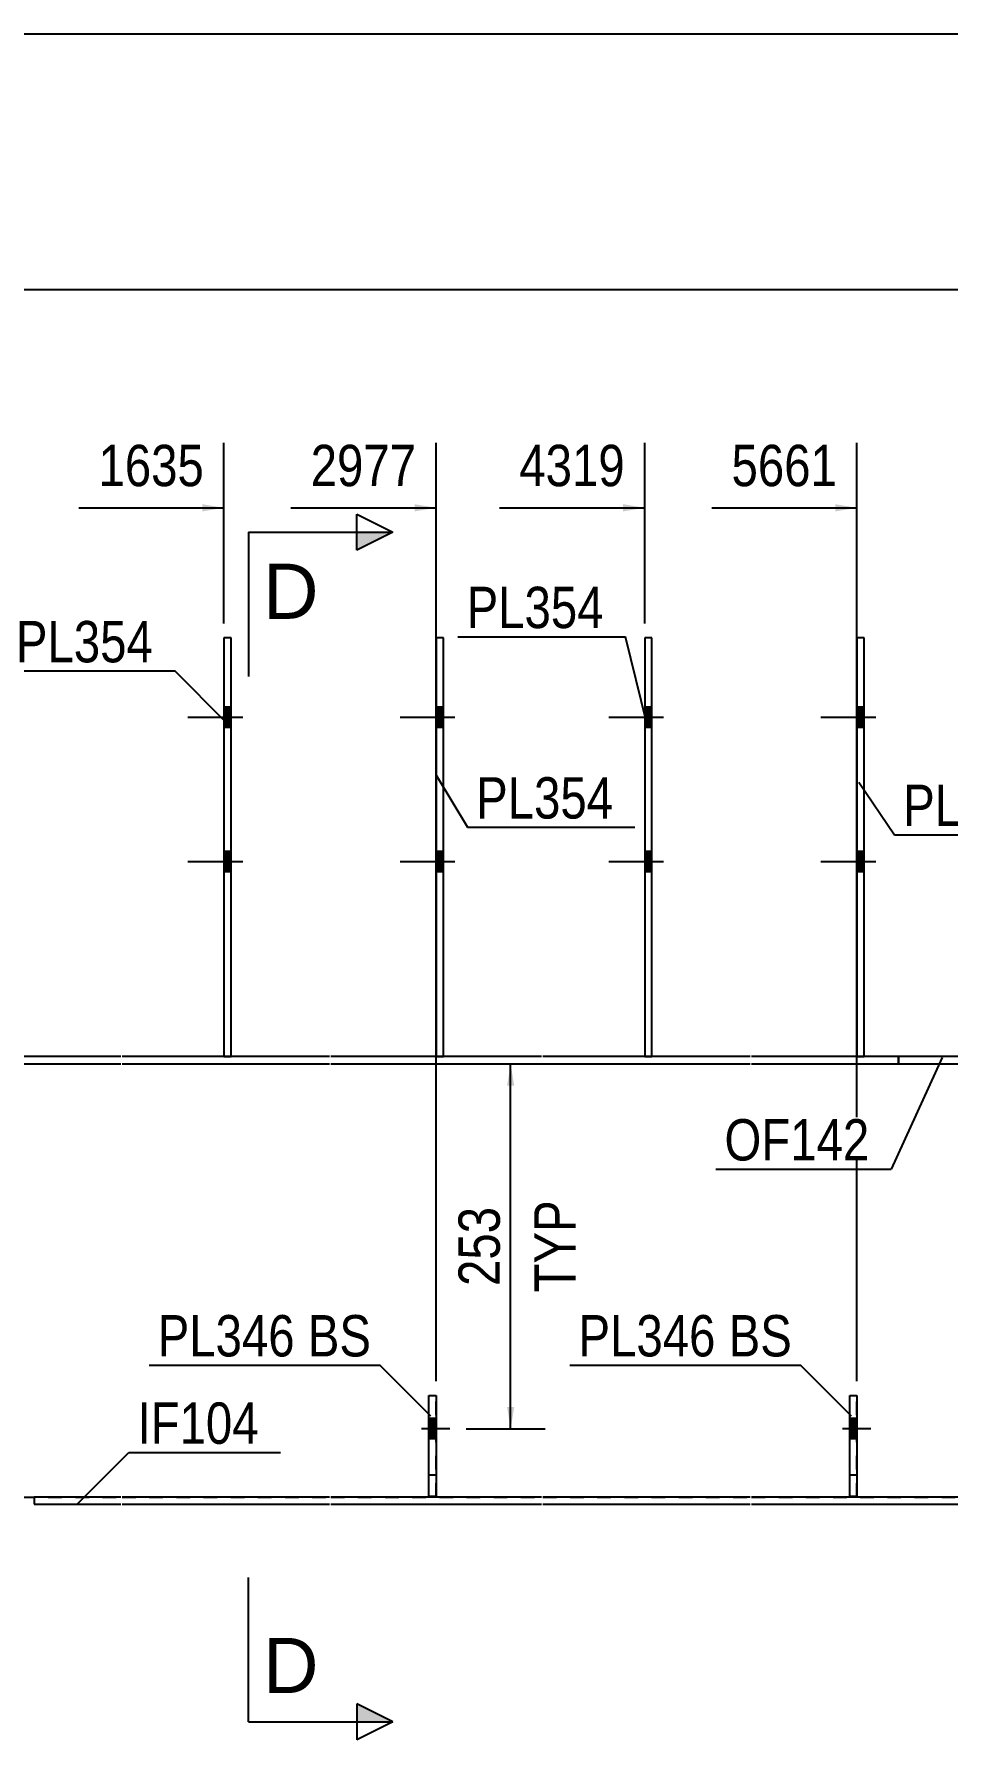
# Model space of a CAD drawing. Header units: millimetres. Extents: x -25 to 378, y -191 to 86.
# Drawn here: x 79.8 to 143, y -31.8 to 86.3 of the extents above; entities that cross this region are included whole.
import ezdxf

# ---------------------------------------------------------------- set-up
doc = ezdxf.new("R2010")
doc.units = ezdxf.units.MM
doc.linetypes.add('DXK_LINE_DOT1', pattern=[1.8814, 0.9407, -0.9407])
doc.linetypes.add('DXK_LINE_DOT2', pattern=[3.9198, 1.9599, -1.9599])
doc.styles.add('Arial', font='ARIAL.TTF', dxfattribs={"height": 0.2})
doc.styles.add('Arial Narrow', font='ARIALN.TTF', dxfattribs={"height": 0.2})

# ---------------------------------------------------------------- blocks, each defined once
blk = doc.blocks.new('Unknown-624479089-11088')
at = {"color": 5, "linetype": 'Continuous'}
blk.add_line((377.84, 86.32), (-22.16, 86.32), dxfattribs=at)
blk = doc.blocks.new('Part-624479089-6371 - 6350')
at = {"color": 2, "linetype": 'Continuous'}
for p, q in [((85.75, -15), (79.75, -15)), ((100.2, -15), (85.85, -15)), ((114.9, -15), (100.3, -15)), ((129.35, -15), (115, -15)), ((145.63, -15), (129.45, -15)), ((157.73, -15), (145.73, -15)), ((171.95, -15), (157.83, -15)), ((79.75, -15.5), (85.75, -15.5)), ((85.85, -15.5), (100.2, -15.5)), ((100.3, -15.5), (114.9, -15.5)), ((115, -15.5), (129.35, -15.5)), ((129.45, -15.5), (145.63, -15.5)), ((145.73, -15.5), (157.73, -15.5)), ((157.83, -15.5), (171.95, -15.5))]:
    blk.add_line(p, q, dxfattribs=at)
at = {"color": 7, "linetype": 'DXK_LINE_DOT1'}
for p, q in [((79.75, -15), (79.75, -15.5)), ((171.95, -15.5), (171.95, -15))]:
    blk.add_line(p, q, dxfattribs=at)
blk = doc.blocks.new('Part-624479089-6366 - 6350')
at = {"color": 2, "linetype": 'Continuous'}
for p, q in [((7.5, 15.5), (0, 15.5)), ((19.6, 15.5), (7.6, 15.5)), ((34.3, 15.5), (19.7, 15.5)), ((48.65, 15.5), (34.4, 15.5)), ((85.75, 15.5), (48.75, 15.5)), ((100.2, 15.5), (85.85, 15.5)), ((114.9, 15.5), (100.3, 15.5)), ((129.35, 15.5), (115, 15.5)), ((139.63, 15.5), (129.45, 15.5)), ((139.63, 15), (139.63, 15.5)), ((0, 15), (7.5, 15)), ((7.6, 15), (19.6, 15)), ((19.7, 15), (34.3, 15)), ((34.4, 15), (48.65, 15)), ((48.75, 15), (85.75, 15)), ((85.85, 15), (100.2, 15)), ((100.3, 15), (114.9, 15)), ((115, 15), (129.35, 15)), ((129.45, 15), (139.63, 15))]:
    blk.add_line(p, q, dxfattribs=at)
at = {"color": 7, "linetype": 'DXK_LINE_DOT1'}
blk.add_line((0, 15.5), (0, 15), dxfattribs=at)
blk = doc.blocks.new('Part-624479089-6426 - 6350')
at = {"color": 7, "linetype": 'DXK_LINE_DOT1'}
for p, q in [((107.1, -14.97), (107.1, -7.97)), ((107.1, -7.97), (107.6, -7.97)), ((107.6, -14.97), (107.6, -7.97)), ((107.1, -13.47), (107.6, -13.47)), ((107.6, -14.97), (107.1, -14.97))]:
    blk.add_line(p, q, dxfattribs=at)
blk = doc.blocks.new('Part-624479089-6376 - 6350')
at = {"color": 2, "linetype": 'Continuous'}
for p, q in [((139.63, 15.5), (139.63, 15)), ((145.63, 15.5), (139.63, 15.5)), ((157.73, 15.5), (145.73, 15.5)), ((202.95, 15.5), (157.83, 15.5)), ((217.65, 15.5), (203.05, 15.5)), ((232.1, 15.5), (217.75, 15.5)), ((246.8, 15.5), (232.2, 15.5)), ((252.9, 15.5), (246.9, 15.5)), ((252.9, 15), (252.9, 15.5)), ((139.63, 15), (145.63, 15)), ((145.73, 15), (157.73, 15)), ((157.83, 15), (202.95, 15)), ((203.05, 15), (217.65, 15)), ((217.75, 15), (232.1, 15)), ((232.2, 15), (246.8, 15)), ((246.9, 15), (252.9, 15))]:
    blk.add_line(p, q, dxfattribs=at)
blk = doc.blocks.new('Part-624479089-6452 - 6350')
at = {"color": 7, "linetype": 'DXK_LINE_DOT1'}
for p, q in [((0, 15), (0, -15)), ((0, 15), (7.5, 15)), ((7.6, 15), (19.6, 15)), ((19.7, 15), (34.3, 15)), ((34.4, 15), (48.65, 15)), ((48.75, 15), (85.75, 15)), ((85.85, 15), (100.2, 15)), ((100.3, 15), (114.9, 15)), ((115, 15), (129.35, 15)), ((129.45, 15), (145.63, 15)), ((145.73, 15), (151.73, 15)), ((0, -15), (7.5, -15)), ((7.6, -15), (19.6, -15)), ((19.7, -15), (26.5, -15)), ((27, -15), (34.3, -15)), ((34.4, -15), (48.65, -15)), ((48.75, -15), (85.75, -15)), ((85.85, -15), (100.2, -15)), ((100.3, -15), (114.9, -15)), ((115, -15), (129.35, -15)), ((129.45, -15), (145.63, -15)), ((145.73, -15), (151.73, -15))]:
    blk.add_line(p, q, dxfattribs=at)
at = {"color": 2, "linetype": 'Continuous'}
blk.add_line((151.73, 15), (151.73, -15), dxfattribs=at)
blk = doc.blocks.new('Part-624479089-6392 - 6350')
at = {"color": 2, "linetype": 'Continuous'}
for p, q in [((122.55, 44.5), (122.05, 44.5)), ((122.05, 44.5), (122.05, 15.5)), ((122.55, 15.5), (122.55, 44.5))]:
    blk.add_line(p, q, dxfattribs=at)
at = {"color": 7, "linetype": 'DXK_LINE_DOT1'}
blk.add_line((122.05, 15.5), (122.55, 15.5), dxfattribs=at)
blk = doc.blocks.new('Part-624479089-6393 - 6350')
at = {"color": 2, "linetype": 'Continuous'}
for p, q in [((93.4, 44.5), (92.9, 44.5)), ((92.9, 44.5), (92.9, 15.5)), ((93.4, 15.5), (93.4, 44.5))]:
    blk.add_line(p, q, dxfattribs=at)
at = {"color": 7, "linetype": 'DXK_LINE_DOT1'}
blk.add_line((92.9, 15.5), (93.4, 15.5), dxfattribs=at)
blk = doc.blocks.new('Bolt-624479089-6465 - 6350')
at = {"linetype": 'Continuous'}
for points in [[(93.4, 38.3), (93.4, 39.7), (92.9, 39.7), (92.9, 38.3)], [(93.4, 38.3), (93.4, 39.7), (92.9, 39.7), (92.9, 38.3)], [(93.4, 28.3), (93.4, 29.7), (92.9, 29.7), (92.9, 28.3)], [(93.4, 28.3), (93.4, 29.7), (92.9, 29.7), (92.9, 28.3)]]:
    blk.add_hatch(color=3, dxfattribs=at).paths.add_polyline_path(points)
at = {"color": 3, "linetype": 'Continuous'}
for p, q in [((94.2, 39), (90.4, 39)), ((94.2, 39), (90.4, 39)), ((93.4, 39.7), (92.9, 39.7)), ((93.4, 39.7), (92.9, 39.7)), ((93.4, 38.3), (92.9, 38.3)), ((93.4, 38.3), (92.9, 38.3)), ((93.4, 29.7), (92.9, 29.7)), ((93.4, 29.7), (92.9, 29.7)), ((94.2, 29), (90.4, 29)), ((94.2, 29), (90.4, 29)), ((93.4, 28.3), (92.9, 28.3)), ((93.4, 28.3), (92.9, 28.3))]:
    blk.add_line(p, q, dxfattribs=at)
blk = doc.blocks.new('Part-624479089-6395 - 6350')
at = {"color": 2, "linetype": 'Continuous'}
for p, q in [((108.1, 44.5), (107.6, 44.5)), ((107.6, 44.5), (107.6, 15.5)), ((108.1, 15.5), (108.1, 44.5))]:
    blk.add_line(p, q, dxfattribs=at)
at = {"color": 7, "linetype": 'DXK_LINE_DOT1'}
blk.add_line((107.6, 15.5), (108.1, 15.5), dxfattribs=at)
blk = doc.blocks.new('Part-624479089-6396 - 6350')
at = {"color": 2, "linetype": 'Continuous'}
for p, q in [((137.25, 44.5), (136.75, 44.5)), ((136.75, 44.5), (136.75, 15.5)), ((137.25, 15.5), (137.25, 44.5))]:
    blk.add_line(p, q, dxfattribs=at)
at = {"color": 7, "linetype": 'DXK_LINE_DOT1'}
blk.add_line((136.75, 15.5), (137.25, 15.5), dxfattribs=at)
blk = doc.blocks.new('Bolt-624479089-6464 - 6350')
at = {"linetype": 'Continuous'}
for points in [[(122.55, 38.3), (122.55, 39.7), (122.05, 39.7), (122.05, 38.3)], [(122.55, 38.3), (122.55, 39.7), (122.05, 39.7), (122.05, 38.3)], [(122.55, 28.3), (122.55, 29.7), (122.05, 29.7), (122.05, 28.3)], [(122.55, 28.3), (122.55, 29.7), (122.05, 29.7), (122.05, 28.3)]]:
    blk.add_hatch(color=3, dxfattribs=at).paths.add_polyline_path(points)
at = {"color": 3, "linetype": 'Continuous'}
for p, q in [((123.35, 39), (119.55, 39)), ((123.35, 39), (119.55, 39)), ((122.55, 39.7), (122.05, 39.7)), ((122.55, 39.7), (122.05, 39.7)), ((122.55, 38.3), (122.05, 38.3)), ((122.55, 38.3), (122.05, 38.3)), ((122.55, 29.7), (122.05, 29.7)), ((122.55, 29.7), (122.05, 29.7)), ((123.35, 29), (119.55, 29)), ((123.35, 29), (119.55, 29)), ((122.55, 28.3), (122.05, 28.3)), ((122.55, 28.3), (122.05, 28.3))]:
    blk.add_line(p, q, dxfattribs=at)
blk = doc.blocks.new('Bolt-624479089-6467 - 6350')
at = {"linetype": 'Continuous'}
for points in [[(108.1, 38.3), (108.1, 39.7), (107.6, 39.7), (107.6, 38.3)], [(108.1, 38.3), (108.1, 39.7), (107.6, 39.7), (107.6, 38.3)], [(108.1, 28.3), (108.1, 29.7), (107.6, 29.7), (107.6, 28.3)], [(108.1, 28.3), (108.1, 29.7), (107.6, 29.7), (107.6, 28.3)]]:
    blk.add_hatch(color=3, dxfattribs=at).paths.add_polyline_path(points)
at = {"color": 3, "linetype": 'Continuous'}
for p, q in [((108.9, 39), (105.1, 39)), ((108.9, 39), (105.1, 39)), ((108.1, 39.7), (107.6, 39.7)), ((108.1, 39.7), (107.6, 39.7)), ((108.1, 38.3), (107.6, 38.3)), ((108.1, 38.3), (107.6, 38.3)), ((108.1, 29.7), (107.6, 29.7)), ((108.1, 29.7), (107.6, 29.7)), ((108.9, 29), (105.1, 29)), ((108.9, 29), (105.1, 29)), ((108.1, 28.3), (107.6, 28.3)), ((108.1, 28.3), (107.6, 28.3))]:
    blk.add_line(p, q, dxfattribs=at)
blk = doc.blocks.new('Part-624479089-6420 - 6350')
at = {"color": 7, "linetype": 'DXK_LINE_DOT1'}
for p, q in [((136.25, -14.97), (136.25, -7.97)), ((136.25, -7.97), (136.75, -7.97)), ((136.75, -14.97), (136.75, -7.97)), ((136.25, -13.47), (136.75, -13.47)), ((136.75, -14.97), (136.25, -14.97))]:
    blk.add_line(p, q, dxfattribs=at)
blk = doc.blocks.new('Part-624479089-6423 - 6350')
at = {"color": 2, "linetype": 'Continuous'}
for p, q in [((136.25, -14.97), (136.25, -7.97)), ((136.25, -7.97), (136.75, -7.97)), ((136.75, -7.97), (136.75, -14.97)), ((136.75, -14.97), (136.25, -14.97))]:
    blk.add_line(p, q, dxfattribs=at)
blk = doc.blocks.new('Part-624479089-6429 - 6350')
at = {"color": 2, "linetype": 'Continuous'}
for p, q in [((107.1, -14.97), (107.1, -7.97)), ((107.1, -7.97), (107.6, -7.97)), ((107.6, -7.97), (107.6, -14.97)), ((107.6, -14.97), (107.1, -14.97))]:
    blk.add_line(p, q, dxfattribs=at)
blk = doc.blocks.new('Bolt-624479089-6468 - 6350')
at = {"linetype": 'Continuous'}
for points in [[(137.25, 38.3), (137.25, 39.7), (136.75, 39.7), (136.75, 38.3)], [(137.25, 38.3), (137.25, 39.7), (136.75, 39.7), (136.75, 38.3)], [(137.25, 28.3), (137.25, 29.7), (136.75, 29.7), (136.75, 28.3)], [(137.25, 28.3), (137.25, 29.7), (136.75, 29.7), (136.75, 28.3)]]:
    blk.add_hatch(color=3, dxfattribs=at).paths.add_polyline_path(points)
at = {"color": 3, "linetype": 'Continuous'}
for p, q in [((138.05, 39), (134.25, 39)), ((138.05, 39), (134.25, 39)), ((137.25, 39.7), (136.75, 39.7)), ((137.25, 39.7), (136.75, 39.7)), ((137.25, 38.3), (136.75, 38.3)), ((137.25, 38.3), (136.75, 38.3)), ((137.25, 29.7), (136.75, 29.7)), ((137.25, 29.7), (136.75, 29.7)), ((138.05, 29), (134.25, 29)), ((138.05, 29), (134.25, 29)), ((137.25, 28.3), (136.75, 28.3)), ((137.25, 28.3), (136.75, 28.3))]:
    blk.add_line(p, q, dxfattribs=at)
blk = doc.blocks.new('Bolt-624479089-6488 - 6350')
at = {"color": 3, "linetype": 'DXK_LINE_DOT2'}
for p, q in [((137.7, -10.27), (134.4, -10.27)), ((136.75, -9.57), (136.25, -9.57)), ((136.75, -10.97), (136.25, -10.97))]:
    blk.add_line(p, q, dxfattribs=at)
blk = doc.blocks.new('Bolt-624479089-6491 - 6350')
at = {"linetype": 'Continuous'}
blk.add_hatch(color=3, dxfattribs=at).paths.add_polyline_path([(136.75, -10.97), (136.75, -9.57), (136.25, -9.57), (136.25, -10.97)])
at = {"color": 3, "linetype": 'Continuous'}
for p, q in [((136.75, -9.57), (136.25, -9.57)), ((137.55, -10.27), (136.25, -10.27)), ((136.75, -10.97), (136.25, -10.97))]:
    blk.add_line(p, q, dxfattribs=at)
blk = doc.blocks.new('Bolt-624479089-6494 - 6350')
at = {"color": 3, "linetype": 'DXK_LINE_DOT2'}
for p, q in [((108.55, -10.27), (105.25, -10.27)), ((107.6, -9.57), (107.1, -9.57)), ((107.6, -10.97), (107.1, -10.97))]:
    blk.add_line(p, q, dxfattribs=at)
blk = doc.blocks.new('Bolt-624479089-6497 - 6350')
at = {"linetype": 'Continuous'}
blk.add_hatch(color=3, dxfattribs=at).paths.add_polyline_path([(107.6, -10.97), (107.6, -9.57), (107.1, -9.57), (107.1, -10.97)])
at = {"color": 3, "linetype": 'Continuous'}
for p, q in [((107.6, -9.57), (107.1, -9.57)), ((108.4, -10.27), (107.1, -10.27)), ((107.6, -10.97), (107.1, -10.97))]:
    blk.add_line(p, q, dxfattribs=at)
blk = doc.blocks.new('StraightDimension-624479089-16853 - 6350')
at = {"linetype": 'Continuous'}
blk.add_hatch(color=7, dxfattribs=at).paths.add_polyline_path([(91.4, 53.76), (92.9, 53.51), (91.4, 53.26)])
at = {"color": 7, "linetype": 'Continuous'}
for p, q in [((92.9, 45.5), (92.9, 58.01)), ((82.84, 53.51), (92.9, 53.51))]:
    blk.add_line(p, q, dxfattribs=at)
at = {"color": 0}
blk.add_wipeout([(92.13, 54.41), (92.13, 58.61), (83.61, 58.61), (83.61, 54.41)], dxfattribs=at)
at = {"color": 3, "style": 'Arial Narrow'}
blk.add_text('1635', height=2.863, dxfattribs=at).set_placement((84.21, 55.01))
blk = doc.blocks.new('StraightDimension-624479089-11786 - 6350')
at = {"color": 7, "linetype": 'Continuous'}
blk.add_line((-1.6, 68.63), (355.91, 68.63), dxfattribs=at)
blk = doc.blocks.new('StraightDimension-624479089-12280 - 6350')
at = {"linetype": 'Continuous'}
for points in [[(112.51, 13.5), (112.76, 15), (113.01, 13.5)], [(113.01, -8.77), (112.76, -10.27), (112.51, -8.77)]]:
    blk.add_hatch(color=7, dxfattribs=at).paths.add_polyline_path(points)
at = {"color": 7, "linetype": 'Continuous'}
for p, q in [((109.68, 15), (115.16, 15)), ((112.76, -10.27), (112.76, 15)), ((109.68, -10.27), (115.16, -10.27))]:
    blk.add_line(p, q, dxfattribs=at)
at = {"color": 0, "linetype": 'Continuous'}
blk.add_wipeout([(117.86, 6.16), (113.66, 6.16), (113.66, -1.43), (117.86, -1.43)], dxfattribs=at)
at = {"color": 3, "linetype": 'Continuous', "style": 'Arial Narrow'}
blk.add_text('TYP', height=2.863, rotation=90.0002, dxfattribs=at).set_placement((117.26, -0.83))
at = {"color": 0}
blk.add_wipeout([(112.61, 5.71), (108.41, 5.71), (108.41, -0.98), (112.61, -0.98)], dxfattribs=at)
at = {"color": 3, "style": 'Arial Narrow'}
blk.add_text('253', height=2.863, rotation=90.0002, dxfattribs=at).set_placement((112.01, -0.38))
blk = doc.blocks.new('StraightDimension-624479089-16850 - 6350')
at = {"linetype": 'Continuous'}
blk.add_hatch(color=7, dxfattribs=at).paths.add_polyline_path([(135.25, 53.76), (136.75, 53.51), (135.25, 53.26)])
at = {"color": 7, "linetype": 'Continuous'}
for p, q in [((136.75, -6.97), (136.75, 58.01)), ((126.69, 53.51), (136.75, 53.51))]:
    blk.add_line(p, q, dxfattribs=at)
at = {"color": 0}
blk.add_wipeout([(135.98, 54.41), (135.98, 58.61), (127.46, 58.61), (127.46, 54.41)], dxfattribs=at)
at = {"color": 3, "style": 'Arial Narrow'}
blk.add_text('5661', height=2.863, dxfattribs=at).set_placement((128.06, 55.01))
blk = doc.blocks.new('StraightDimension-624479089-16851 - 6350')
at = {"linetype": 'Continuous'}
blk.add_hatch(color=7, dxfattribs=at).paths.add_polyline_path([(120.55, 53.76), (122.05, 53.51), (120.55, 53.26)])
at = {"color": 7, "linetype": 'Continuous'}
for p, q in [((122.05, 45.5), (122.05, 58.01)), ((111.99, 53.51), (122.05, 53.51))]:
    blk.add_line(p, q, dxfattribs=at)
at = {"color": 0}
blk.add_wipeout([(121.28, 54.41), (121.28, 58.61), (112.76, 58.61), (112.76, 54.41)], dxfattribs=at)
at = {"color": 3, "style": 'Arial Narrow'}
blk.add_text('4319', height=2.863, dxfattribs=at).set_placement((113.36, 55.01))
blk = doc.blocks.new('StraightDimension-624479089-16852 - 6350')
at = {"linetype": 'Continuous'}
blk.add_hatch(color=7, dxfattribs=at).paths.add_polyline_path([(106.1, 53.76), (107.6, 53.51), (106.1, 53.26)])
at = {"color": 7, "linetype": 'Continuous'}
for p, q in [((107.6, -6.97), (107.6, 58.01)), ((97.54, 53.51), (107.6, 53.51))]:
    blk.add_line(p, q, dxfattribs=at)
at = {"color": 0}
blk.add_wipeout([(106.83, 54.41), (106.83, 58.61), (98.31, 58.61), (98.31, 54.41)], dxfattribs=at)
at = {"color": 3, "style": 'Arial Narrow'}
blk.add_text('2977', height=2.863, dxfattribs=at).set_placement((98.91, 55.01))
blk = doc.blocks.new('SectionMark-624479089-7658 - 6350')
at = {"linetype": 'Continuous'}
for points in [[(102.1, 50.57), (102.1, 51.82), (104.6, 51.82)], [(102.1, -30.57), (102.1, -29.32), (104.6, -30.57)]]:
    blk.add_hatch(color=30, dxfattribs=at).paths.add_polyline_path(points)
at = {"color": 30, "linetype": 'Continuous'}
for p, q in [((102.1, 50.57), (102.1, 53.07)), ((102.1, 53.07), (104.6, 51.82)), ((94.6, 51.82), (94.6, 41.82)), ((94.6, 51.82), (104.6, 51.82)), ((104.6, 51.82), (102.1, 50.57)), ((94.6, -30.57), (94.6, -20.57)), ((104.6, -30.57), (102.1, -29.32)), ((102.1, -29.32), (102.1, -31.82)), ((94.6, -30.57), (104.6, -30.57)), ((104.6, -30.57), (102.1, -31.82))]:
    blk.add_line(p, q, dxfattribs=at)
at = {"color": 0, "linetype": 'Continuous'}
for points in [[(99.45, 45.82), (99.45, 49.82), (95.6, 49.82), (95.6, 45.82)], [(99.45, -28.57), (99.45, -24.57), (95.6, -24.57), (95.6, -28.57)]]:
    blk.add_wipeout(points, dxfattribs=at)
at = {"color": 96, "linetype": 'Continuous', "style": 'Arial'}
for p in [(95.6, 45.82), (95.6, -28.57)]:
    blk.add_text('D', height=3.82, dxfattribs=at).set_placement(p)
blk = doc.blocks.new('MarkSet-624479089-11398 - 6350')
at = {"color": 7, "linetype": 'Continuous'}
for p in [(87.71, -5.86), (107.23, -9.4)]:
    blk.add_line(p, (103.69, -5.86), dxfattribs=at)
at = {"color": 0}
for points in [[(97.81, -5.26), (97.81, -2.26), (88.31, -2.26), (88.31, -5.26)], [(103.09, -5.26), (103.09, -2.26), (98.71, -2.26), (98.71, -5.26)]]:
    blk.add_wipeout(points, dxfattribs=at)
for points in [[(97.81, -5.26), (97.81, -2.26), (88.31, -2.26), (88.31, -5.26)], [(103.09, -5.26), (103.09, -2.26), (98.71, -2.26), (98.71, -5.26)]]:
    blk.add_wipeout(points, dxfattribs=at)
at = {"color": 3, "style": 'Arial Narrow'}
for s, p in [('PL346', (88.31, -5.26)), ('BS', (98.71, -5.26))]:
    blk.add_text(s, height=2.863, dxfattribs=at).set_placement(p)
blk = doc.blocks.new('Mark-624479089-11530 - 6350')
at = {"color": 7, "linetype": 'Continuous'}
for p, q in [((107.6, 35), (109.77, 31.39)), ((109.77, 31.39), (121.37, 31.39))]:
    blk.add_line(p, q, dxfattribs=at)
at = {"color": 0}
blk.add_wipeout([(119.87, 31.99), (119.87, 34.99), (110.37, 34.99), (110.37, 31.99)], dxfattribs=at)
blk.add_wipeout([(119.87, 31.99), (119.87, 34.99), (110.37, 34.99), (110.37, 31.99)], dxfattribs=at)
at = {"color": 3, "style": 'Arial Narrow'}
blk.add_text('PL354', height=2.863, dxfattribs=at).set_placement((110.37, 31.99))
blk = doc.blocks.new('MarkSet-624479089-11409 - 6350')
at = {"color": 7, "linetype": 'Continuous'}
for p in [(116.86, -5.86), (136.38, -9.4)]:
    blk.add_line(p, (132.84, -5.86), dxfattribs=at)
at = {"color": 0}
for points in [[(126.96, -5.26), (126.96, -2.26), (117.46, -2.26), (117.46, -5.26)], [(132.24, -5.26), (132.24, -2.26), (127.86, -2.26), (127.86, -5.26)]]:
    blk.add_wipeout(points, dxfattribs=at)
for points in [[(126.96, -5.26), (126.96, -2.26), (117.46, -2.26), (117.46, -5.26)], [(132.24, -5.26), (132.24, -2.26), (127.86, -2.26), (127.86, -5.26)]]:
    blk.add_wipeout(points, dxfattribs=at)
at = {"color": 3, "style": 'Arial Narrow'}
for s, p in [('PL346', (117.46, -5.26)), ('BS', (127.86, -5.26))]:
    blk.add_text(s, height=2.863, dxfattribs=at).set_placement(p)
blk = doc.blocks.new('Mark-624479089-11482 - 6350')
at = {"color": 7, "linetype": 'Continuous'}
for p, q in [((82.77, -15.45), (86.31, -11.91)), ((86.31, -11.91), (96.82, -11.91))]:
    blk.add_line(p, q, dxfattribs=at)
at = {"color": 0}
blk.add_wipeout([(95.32, -11.31), (95.32, -8.31), (86.91, -8.31), (86.91, -11.31)], dxfattribs=at)
blk.add_wipeout([(95.32, -11.31), (95.32, -8.31), (86.91, -8.31), (86.91, -11.31)], dxfattribs=at)
at = {"color": 3, "style": 'Arial Narrow'}
blk.add_text('IF104', height=2.863, dxfattribs=at).set_placement((86.91, -11.31))
blk = doc.blocks.new('Mark-624479089-11491 - 6350')
at = {"color": 7, "linetype": 'Continuous'}
for p in [(142.66, 15.45), (126.97, 7.71)]:
    blk.add_line(p, (139.12, 7.71), dxfattribs=at)
at = {"color": 0}
blk.add_wipeout([(137.62, 8.31), (137.62, 11.31), (127.57, 11.31), (127.57, 8.31)], dxfattribs=at)
blk.add_wipeout([(137.62, 8.31), (137.62, 11.31), (127.57, 11.31), (127.57, 8.31)], dxfattribs=at)
at = {"color": 3, "style": 'Arial Narrow'}
blk.add_text('OF142', height=2.863, dxfattribs=at).set_placement((127.57, 8.31))
blk = doc.blocks.new('Mark-624479089-11521 - 6350')
at = {"color": 7, "linetype": 'Continuous'}
for p in [(109.11, 44.58), (122.18, 38.66)]:
    blk.add_line(p, (120.71, 44.58), dxfattribs=at)
at = {"color": 0}
blk.add_wipeout([(119.21, 45.18), (119.21, 48.18), (109.71, 48.18), (109.71, 45.18)], dxfattribs=at)
blk.add_wipeout([(119.21, 45.18), (119.21, 48.18), (109.71, 48.18), (109.71, 45.18)], dxfattribs=at)
at = {"color": 3, "style": 'Arial Narrow'}
blk.add_text('PL354', height=2.863, dxfattribs=at).set_placement((109.71, 45.18))
blk = doc.blocks.new('Mark-624479089-11524 - 6350')
at = {"color": 7, "linetype": 'Continuous'}
for p in [(77.89, 42.21), (93.03, 38.67)]:
    blk.add_line(p, (89.49, 42.21), dxfattribs=at)
at = {"color": 0}
blk.add_wipeout([(87.99, 42.81), (87.99, 45.81), (78.49, 45.81), (78.49, 42.81)], dxfattribs=at)
blk.add_wipeout([(87.99, 42.81), (87.99, 45.81), (78.49, 45.81), (78.49, 42.81)], dxfattribs=at)
at = {"color": 3, "style": 'Arial Narrow'}
blk.add_text('PL354', height=2.863, dxfattribs=at).set_placement((78.49, 42.81))
blk = doc.blocks.new('Mark-624479089-11533 - 6350')
at = {"color": 7, "linetype": 'Continuous'}
for p, q in [((136.88, 34.52), (139.35, 30.87)), ((139.35, 30.87), (150.95, 30.87))]:
    blk.add_line(p, q, dxfattribs=at)
at = {"color": 0}
blk.add_wipeout([(149.45, 31.47), (149.45, 34.47), (139.95, 34.47), (139.95, 31.47)], dxfattribs=at)
blk.add_wipeout([(149.45, 31.47), (149.45, 34.47), (139.95, 34.47), (139.95, 31.47)], dxfattribs=at)
at = {"color": 3, "style": 'Arial Narrow'}
blk.add_text('PL354', height=2.863, dxfattribs=at).set_placement((139.95, 31.47))

msp = doc.modelspace()

# ---------------------------------------------------------------- block references
for name in ['Unknown-624479089-11088', 'Part-624479089-6393 - 6350', 'Part-624479089-6395 - 6350', 'Part-624479089-6392 - 6350', 'Part-624479089-6396 - 6350', 'Bolt-624479089-6465 - 6350', 'Bolt-624479089-6467 - 6350', 'Bolt-624479089-6464 - 6350', 'Bolt-624479089-6468 - 6350', 'Part-624479089-6366 - 6350', 'Part-624479089-6376 - 6350', 'Part-624479089-6452 - 6350', 'Part-624479089-6426 - 6350', 'Part-624479089-6429 - 6350', 'Part-624479089-6420 - 6350', 'Part-624479089-6423 - 6350', 'Bolt-624479089-6494 - 6350', 'Bolt-624479089-6497 - 6350', 'Bolt-624479089-6488 - 6350', 'Bolt-624479089-6491 - 6350', 'Part-624479089-6371 - 6350']:
    msp.add_blockref(name, (0, 0))

# ---------------------------------------------------------------- next in the draw order: block references
for name in ['StraightDimension-624479089-16853 - 6350', 'StraightDimension-624479089-12280 - 6350']:
    msp.add_blockref(name, (0, 0))

# ---------------------------------------------------------------- next in the draw order: block references
msp.add_blockref('StraightDimension-624479089-11786 - 6350', (0, 0))

# ---------------------------------------------------------------- next in the draw order: block references
for name in ['StraightDimension-624479089-16852 - 6350', 'StraightDimension-624479089-16851 - 6350', 'StraightDimension-624479089-16850 - 6350', 'Mark-624479089-11524 - 6350']:
    msp.add_blockref(name, (0, 0))

# ---------------------------------------------------------------- next in the draw order: block references
for name in ['SectionMark-624479089-7658 - 6350', 'Mark-624479089-11521 - 6350', 'Mark-624479089-11530 - 6350', 'Mark-624479089-11533 - 6350', 'Mark-624479089-11491 - 6350', 'MarkSet-624479089-11409 - 6350']:
    msp.add_blockref(name, (0, 0))

# ---------------------------------------------------------------- next in the draw order: block references
msp.add_blockref('MarkSet-624479089-11398 - 6350', (0, 0))

# ---------------------------------------------------------------- next in the draw order: block references
msp.add_blockref('Mark-624479089-11482 - 6350', (0, 0))

doc.saveas('drawing.dxf')
